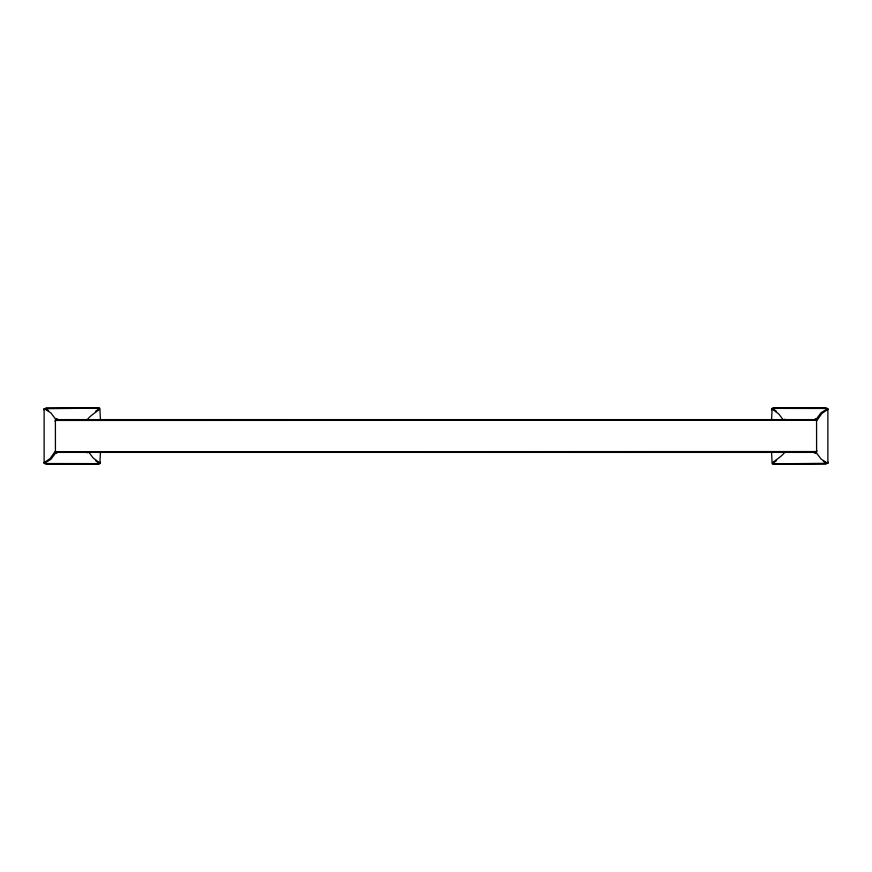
<?xml version="1.0" encoding="UTF-8"?>
<svg xmlns="http://www.w3.org/2000/svg" width="872" height="872" viewBox="0 0 872 872"><rect width="100%" height="100%" fill="white"/><g stroke="black" fill="none" stroke-linecap="round" stroke-linejoin="round"><path stroke-width="1.31" d="M54.969 421.111L57.072 418.734L55.405 419.661L55.437 452.568L56.876 453.026L54.969 451.674L50.194 458.476L43.927 462.814M817.031 450.889L814.928 453.266L816.595 452.339L816.563 419.432L815.124 418.974L817.031 420.326L821.806 413.524L828.073 409.186M43.687 409.742L44.396 408.728L50.958 412.968L55.754 419.378M816.247 452.623L821.043 459.032L827.604 463.272L828.313 462.258M45.889 464.198L98.013 464.209L100.062 463.479L100.378 462.225M771.622 409.775L771.949 408.51L773.987 407.791L826.111 407.802M43.96 408.696L98.209 408.14C105.654 407.344 85.162 417.459 88.475 420.097M828.04 463.305L773.791 463.86C766.346 464.656 786.838 454.541 783.525 451.903M95.484 411.344L98.819 409.001M773.181 462.999L776.516 460.656M87.255 452.775L88.301 452.078M783.699 419.923L784.746 419.225M55.677 419.705L56.811 418.974M815.189 453.026L816.323 452.296M55.655 420.435L816.301 420.26M816.345 451.565L55.699 451.74M99.582 463.621L44.036 463.533L50.925 459.272L55.775 452.753M772.418 408.379L827.964 408.467L821.075 412.728L816.225 419.247M44.123 409.557L44.123 462.454M99.942 462.443L100.465 451.554M772.058 409.557L771.535 420.446M827.877 462.443L827.877 409.546M45.889 407.802L98.013 407.791L99.582 408.379M56.418 419.617L815.407 419.617M56.593 452.383L815.582 452.383M826.111 464.198L773.987 464.209L772.418 463.621M772.058 462.454L771.535 451.565M99.942 409.546L100.465 420.435M771.862 408.75L778.881 414.091L783.525 420.228M100.138 463.25L93.119 457.909L88.475 451.772M823.255 461.288L826.58 463.163M45.42 408.837L48.745 410.712M783.699 452.154L784.746 452.775M87.255 419.225L88.301 419.846M773.181 409.001L776.516 411.344M95.484 460.656L98.819 462.999"/></g></svg>
